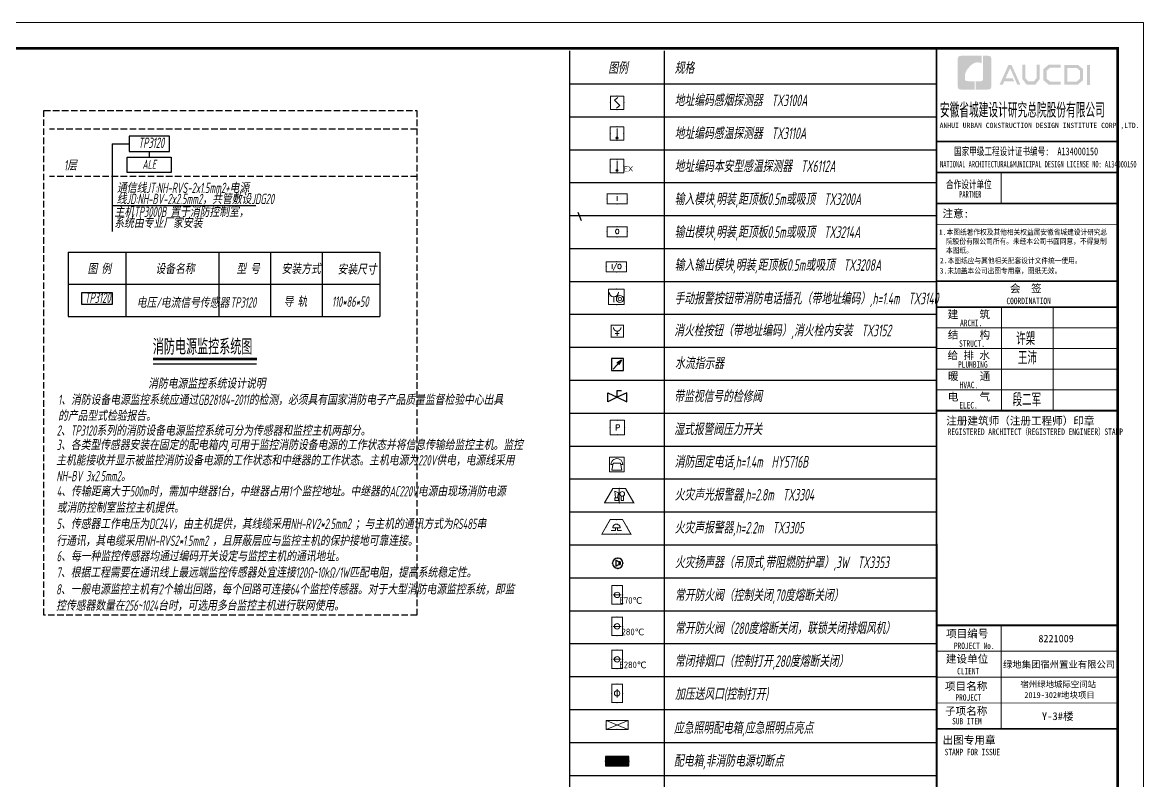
# Model space of a CAD drawing. Extents: x 3774419 to 4775970, y -926964 to 2266.
# Drawn here: x 4732645 to 4775970, y -659151 to -629854 of the extents above; entities that cross this region are included whole.
import ezdxf
from ezdxf.enums import TextEntityAlignment as Align

# ---------------------------------------------------------------- set-up
doc = ezdxf.new("R2010")
doc.units = 0
doc.header["$LTSCALE"] = 1000
doc.header["$MEASUREMENT"] = 0
doc.linetypes.add('DASH', pattern=[0.35, 0.25, -0.1])
doc.layers.get('0').update_dxf_attribs({"linetype": 'CONTINUOUS'})
for name, color, linetype in [('!!WIRE-照明', 1, 'CONTINUOUS'), ('!!电气', 1, 'CONTINUOUS'), ('1-弱电', 3, 'CONTINUOUS'), ('1-电力设备', 100, 'CONTINUOUS'), ('ANNO-NOTE', 7, 'CONTINUOUS'), ('DIM-照明', 7, 'CONTINUOUS'), ('EQUIP-广播', 3, 'CONTINUOUS'), ('EQUIP-箱柜', 3, 'CONTINUOUS'), ('PUB_TITLE', 4, 'CONTINUOUS'), ('WIRE-SECU-1', 30, 'CONTINUOUS'), ('图签文字', 4, 'CONTINUOUS')]:
    doc.layers.add(name, color=color, linetype=linetype)
for name, color, linetype, lineweight in [('EQUIP-消防', 3, 'CONTINUOUS', 20), ('图框', 147, 'CONTINUOUS', 20), ('图签', 147, 'CONTINUOUS', 18)]:
    doc.layers.add(name, color=color, linetype=linetype, lineweight=lineweight)
doc.styles.add('_TCH_LABEL', font='COMPLEX', dxfattribs={"bigfont": 'GBCBIG'})
doc.styles.add('_TEL_DIM', font='SIMPLEX', dxfattribs={"width": 0.8, "height": 3.5, "bigfont": 'HZTXT'})
doc.styles.add('HT', font='simhei.ttf')
doc.styles.add('HZTXT', font='gbeitc.shx', dxfattribs={"width": 0.8, "height": 400, "bigfont": 'hztxt.shx'})
doc.styles.add('SM1', font='realsz.shx', dxfattribs={"width": 0.75, "bigfont": 'realhz.shx'})
doc.styles.get("Standard").update_dxf_attribs({"font": 'gbenor.shx', "bigfont": 'gbcbig.shx'})
doc.styles.add('住宅图例$0$STANDARD', font='zjdz-s.shx', dxfattribs={"width": 0.8, "bigfont": 'zjdz.shx'})
doc.styles.add('宋体', font='', dxfattribs={"height": 4})
doc.styles.add('建筑图签-1', font='simhei.ttf', dxfattribs={"width": 0.7})
doc.styles.add('建筑图签-2', font='TXT.shx', dxfattribs={"width": 0.5, "bigfont": 'HZTXT.shx'})
doc.styles.get('宋体').set_extended_font_data('SimSun')

# ---------------------------------------------------------------- blocks, each defined once
blk = doc.blocks.new('1水流指示器')
at = {"layer": '1-弱电', "ltscale": 7}
for p, q in [((-171, -185), (171, 185)), ((171, 185), (-12, 66)), ((171, 185), (66, -6))]:
    blk.add_line(p, q, dxfattribs=at)
at = {"layer": '1-弱电'}
blk.add_lwpolyline([(-242, -240), (258, -240), (258, 260), (-242, 260)], close=True, dxfattribs=at)
blk = doc.blocks.new('1信号阀')
at = {"layer": '1-弱电'}
for p, q in [((0, 0), (0, 271)), ((0, 271), (172, 271))]:
    blk.add_line(p, q, dxfattribs=at)
for points in [[(0, 0), (-390, -193), (-390, 171)], [(0, 0), (390, -193), (390, 171)]]:
    blk.add_lwpolyline(points, close=True, dxfattribs=at)
blk = doc.blocks.new('1消火栓')
at = {"const_width": 41.7}
blk.add_lwpolyline([(-250, 250), (250, 250), (250, -250), (-250, -250)], close=True, dxfattribs=at)
blk.add_lwpolyline([(154, 154, -1.000006), (-154, 154, 114.331023)], format="xyb", dxfattribs=at)
for points in [[(0, 0), (0, -207)], [(0, 0), (0, -207)], [(-93, -96), (85, -96)]]:
    blk.add_lwpolyline(points, dxfattribs=at)
blk = doc.blocks.new('住宅图例$0$_LINKPT1')
blk.add_line((0, 0), (0, 0))
blk = doc.blocks.new('住宅图例$0$消防固定对讲电话')
for p, q in [((600, 600), (0, 600)), ((0, 600), (0, 0)), ((600, 0), (600, 600)), ((0, 0), (600, 0)), ((60, 300), (138, 300)), ((150, 360), (90, 60)), ((90, 60), (510, 60)), ((450, 360), (150, 360)), ((510, 60), (450, 360)), ((540, 300), (462, 300))]:
    blk.add_line(p, q)
blk.add_ellipse((300, 300), major_axis=(0, 240), ratio=1, start_param=4.712377, end_param=7.85397)
blk.add_point((0, 0))
at = {"xscale": 1.333710731800238, "yscale": 1.333710731800238, "zscale": 1.333710731800238}
for p in [(300, 600), (0, 300), (600, 300), (300, 0)]:
    blk.add_blockref('住宅图例$0$_LINKPT1', p, dxfattribs=at)
at = {"style": '住宅图例$0$STANDARD', "width": 1, "flags": 9}
blk.add_attdef('A', (300, 0), '', height=0.0133, dxfattribs=at)
blk = doc.blocks.new('$equip$00001424')
for p, q in [((-0.75, 0), (0.75, 0.6)), ((-0.75, 0.6), (0.75, 0)), ((0.75, 0.6), (-0.75, 0.6)), ((-0.75, 0.6), (-0.75, 0)), ((-0.75, 0), (0.75, 0)), ((0.75, 0), (0.75, 0.6))]:
    blk.add_line(p, q)
for p in [(-0.75, 0.3), (0, 0.6), (0, 0), (0.75, 0.3)]:
    blk.add_point(p)
at = {"style": '_TCH_LABEL', "flags": 9}
blk.add_attdef('A', (0, 0), '', height=0.00002, dxfattribs=at)
blk = doc.blocks.new('$equip$00002597')
for p, q in [((-0.3, 0.699), (-0.703, 0)), ((0.3, 0.699), (-0.3, 0.699)), ((0.3, 0.699), (-0.3, 0.699)), ((-0.216, 0.569), (-0.04, 0.489)), ((-0.176, 0.249), (-0.216, 0.569)), ((0, 0.699), (0, -0.001)), ((0.703, 0), (0.3, 0.699)), ((-0.703, 0), (0.703, 0)), ((-0.04, 0.249), (-0.216, 0.249)), ((-0.216, 0.249), (-0.216, 0.113)), ((-0.216, 0.113), (-0.04, 0.113)), ((-0.04, 0.489), (-0.08, 0.249)), ((-0.04, 0.113), (-0.04, 0.249)), ((0.09, 0.11), (0.09, 0.338)), ((0.21, 0.11), (0.09, 0.11)), ((0.21, 0.338), (0.21, 0.11)), ((-0.5, -0.001), (0.5, -0.001))]:
    blk.add_line(p, q)
at = {"const_width": 0.05}
blk.add_lwpolyline([(-0.3, 0.699), (0.3, 0.699), (0.703, 0), (-0.703, 0), (-0.3, 0.699), (0.3, 0.699)], dxfattribs=at)
blk.add_circle((0.15, 0.43), 0.111)
for p in [(0, 0.699), (-0.501, 0.349), (0, 0), (0.502, 0.349)]:
    blk.add_point(p)
at = {"color": 7, "style": '_TEL_DIM', "flags": 1}
blk.add_attdef('A', text='', height=0.00002, dxfattribs=at).set_placement((0, 0), align=Align.MIDDLE_CENTER)
blk = doc.blocks.new('$equip$00002463')
for p, q in [((-0.65, 0.65), (-0.65, 0)), ((0.65, 0.65), (-0.65, 0.65)), ((-0.65, 0), (0.65, 0)), ((0.65, 0), (0.65, 0.65))]:
    blk.add_line(p, q)
at = {"const_width": 0.05}
blk.add_lwpolyline([(-0.65, 0.65), (-0.65, 0), (0.65, 0), (0.65, 0.65), (-0.65, 0.65), (-0.65, 0)], dxfattribs=at)
for p in [(-0.65, 0.325), (0, 0.65), (0, 0), (0.65, 0.325)]:
    blk.add_point(p)
at = {"color": 7, "style": '_TEL_DIM'}
blk.add_attdef('$TEXT$', text='', height=0.3, dxfattribs=at).set_placement((0.006, 0.343), align=Align.MIDDLE_CENTER)
at = {"color": 7, "style": '_TEL_DIM', "flags": 1}
blk.add_attdef('A', text='', height=0.00002, dxfattribs=at).set_placement((0, 0), align=Align.MIDDLE_CENTER)
blk = doc.blocks.new('$equip$00002389')
for p, q in [((-0.65, 0.65), (-0.65, 0)), ((0.65, 0.65), (-0.65, 0.65)), ((-0.65, 0), (0.65, 0)), ((0.65, 0), (0.65, 0.65))]:
    blk.add_line(p, q)
at = {"const_width": 0.05}
blk.add_lwpolyline([(-0.65, 0.65), (0.65, 0.65), (0.65, 0), (-0.65, 0), (-0.65, 0.65), (0.65, 0.65)], dxfattribs=at)
for p in [(-0.65, 0.325), (0, 0.65), (0, 0), (0.65, 0.325)]:
    blk.add_point(p)
at = {"color": 7, "style": '_TEL_DIM'}
blk.add_attdef('$TEXT$', text='', height=0.3, dxfattribs=at).set_placement((0.006, 0.343), align=Align.MIDDLE_CENTER)
at = {"color": 7, "style": '_TEL_DIM', "flags": 1}
blk.add_attdef('A', text='', height=0.00002, dxfattribs=at).set_placement((0, 0), align=Align.MIDDLE_CENTER)
blk = doc.blocks.new('$equip$00002457')
for p, q in [((-0.501, 0.498), (-0.501, -0.502)), ((0.499, 0.498), (-0.501, 0.498)), ((0.499, -0.502), (0.499, 0.498)), ((-0.501, -0.502), (0.499, -0.502))]:
    blk.add_line(p, q)
at = {"const_width": 0.05}
blk.add_lwpolyline([(-0.501, 0.498), (0.499, 0.498), (0.499, -0.502), (-0.501, -0.502), (-0.501, 0.498), (0.499, 0.498)], dxfattribs=at)
for p in [(-0.001, 0.498), (-0.501, -0.002), (-0.001, -0.502), (0.499, -0.002)]:
    blk.add_point(p)
at = {"color": 7, "style": '_TEL_DIM'}
blk.add_attdef('$TEXT$', text='', height=0.4, dxfattribs=at).set_placement((0.024, -0.01), align=Align.MIDDLE_CENTER)
at = {"color": 7, "style": '_TEL_DIM', "flags": 1}
blk.add_attdef('A', text='', height=0.00002, dxfattribs=at).set_placement((0, 0), align=Align.MIDDLE_CENTER)
blk = doc.blocks.new('$equip$00002649')
for p, q in [((-0.5, 0.5), (-0.5, -0.5)), ((0.5, 0.5), (-0.5, 0.5)), ((-0.2, 0.2), (0.05, 0.4)), ((0, 0), (-0.2, 0.2)), ((0, 0), (0.2, -0.2)), ((0.5, -0.5), (0.5, 0.5)), ((-0.5, -0.5), (0.5, -0.5)), ((0.2, -0.2), (-0.05, -0.4))]:
    blk.add_line(p, q)
at = {"const_width": 0.04}
blk.add_lwpolyline([(-0.5, 0.5), (0.5, 0.5), (0.5, -0.5), (-0.5, -0.5), (-0.5, 0.5), (0.5, 0.5)], dxfattribs=at)
for p in [(-0.5, 0), (0, 0.5), (0.5, 0), (0, -0.5)]:
    blk.add_point(p)
at = {"color": 7, "flags": 1}
for tag, height, p in [('A', 0.00002, (0, 0)), ('B', 0.4, (0.762, -0.208))]:
    blk.add_attdef(tag, text='', height=height, dxfattribs=at).set_placement(p, align=Align.MIDDLE_CENTER)
blk = doc.blocks.new('$equip$00002648')
for p, q in [((-0.5, 0.5), (-0.5, -0.5)), ((0.5, 0.5), (-0.5, 0.5)), ((0, 0.375), (0, -0.412)), ((0.5, -0.5), (0.5, 0.5)), ((-0.5, -0.5), (0.5, -0.5))]:
    blk.add_line(p, q)
at = {"const_width": 0.04}
blk.add_lwpolyline([(-0.5, 0.5), (0.5, 0.5), (0.5, -0.5), (-0.5, -0.5), (-0.5, 0.5), (0.5, 0.5)], dxfattribs=at)
blk.add_circle((0, -0.338), 0.075)
for p in [(-0.5, 0), (0, 0.5), (0.5, 0), (0, -0.5)]:
    blk.add_point(p)
for points in [[(-0.065, -0.3), (0.065, -0.3), (-0.075, -0.338), (0.075, -0.338)], [(-0.065, -0.375), (0.065, -0.375), (-0.075, -0.338), (0.075, -0.338)], [(-0.038, -0.273), (0.037, -0.273), (-0.065, -0.3), (0.065, -0.3)], [(-0.038, -0.402), (0.037, -0.402), (-0.065, -0.375), (0.065, -0.375)], [(0, -0.263), (0, -0.263), (-0.038, -0.273), (0.037, -0.273)], [(0, -0.412), (0, -0.412), (-0.038, -0.402), (0.037, -0.402)]]:
    blk.add_solid(points)
at = {"color": 7, "flags": 1}
for tag, height, p in [('A', 0.00002, (0, 0)), ('B', 0.4, (0.762, -0.208))]:
    blk.add_attdef(tag, text='', height=height, dxfattribs=at).set_placement(p, align=Align.MIDDLE_CENTER)
blk = doc.blocks.new('$equip$00002412')
at = {"lineweight": 20}
for p, q in [((0.322, 0.558), (-0.328, 0.558)), ((-0.328, -0.558), (0.322, -0.558))]:
    blk.add_line(p, q, dxfattribs=at)
for p, q in [((-0.328, -0.558), (-0.328, 0.558)), ((0, 0), (0, 0.242)), ((0, -0.242), (0, 0)), ((0.322, 0.558), (0.322, -0.558))]:
    blk.add_line(p, q)
for points, const_width in [([(-0.328, 0.558), (0.322, 0.558), (0.322, -0.558), (-0.328, -0.558), (-0.328, 0.558), (0.322, 0.558)], 0.04), ([(-0.328, -0.558), (-0.328, 0.558)], 0.0004)]:
    blk.add_lwpolyline(points, dxfattribs=dict(const_width=const_width))
blk.add_circle((-0.003, 0), 0.164)
for p in [(-0.328, 0), (-0.003, 0.558), (0.322, 0), (-0.003, -0.558)]:
    blk.add_point(p)
at = {"color": 7, "style": '_TEL_DIM', "flags": 1}
blk.add_attdef('A', text='', height=0.00002, dxfattribs=at).set_placement((0, 0), align=Align.MIDDLE_CENTER)
blk = doc.blocks.new('$equip$00002403')
for p, q in [((-0.328, -0.558), (-0.328, 0.558)), ((-0.242, 0), (0, 0)), ((0, 0), (0.242, 0)), ((0.322, 0.558), (0.322, -0.558))]:
    blk.add_line(p, q)
at = {"lineweight": 20}
for p, q in [((0.322, 0.558), (-0.328, 0.558)), ((-0.328, -0.558), (0.322, -0.558))]:
    blk.add_line(p, q, dxfattribs=at)
for points, const_width in [([(-0.328, 0.558), (0.322, 0.558), (0.322, -0.558), (-0.328, -0.558), (-0.328, 0.558), (0.322, 0.558)], 0.04), ([(-0.328, -0.558), (-0.328, 0.558)], 0.0004)]:
    blk.add_lwpolyline(points, dxfattribs=dict(const_width=const_width))
blk.add_circle((-0.003, 0), 0.164)
for p in [(-0.328, 0), (-0.003, 0.558), (0.322, 0), (-0.003, -0.558)]:
    blk.add_point(p)
at = {"color": 7, "style": '_TEL_DIM', "flags": 1}
blk.add_attdef('A', text='', height=0.00002, dxfattribs=at).set_placement((0, 0), align=Align.MIDDLE_CENTER)
at = {"color": 7}
blk.add_attdef('$TEXT$', text='', height=0.4, dxfattribs=at).set_placement((0.957, -0.336), align=Align.MIDDLE_CENTER)
blk = doc.blocks.new('$equip$00002402')
at = {"lineweight": 20}
for p, q in [((0.322, 0.558), (-0.328, 0.558)), ((-0.328, -0.558), (0.322, -0.558))]:
    blk.add_line(p, q, dxfattribs=at)
for p, q in [((-0.328, -0.558), (-0.328, 0.558)), ((-0.242, 0), (0, 0)), ((0, 0), (0.242, 0)), ((0.322, 0.558), (0.322, -0.558))]:
    blk.add_line(p, q)
at = {"const_width": 0.05}
for points in [[(-0.328, -0.558), (-0.328, 0.558)], [(-0.328, 0.558), (0.322, 0.558), (0.322, -0.558), (-0.328, -0.558), (-0.328, 0.558), (0.322, 0.558)]]:
    blk.add_lwpolyline(points, dxfattribs=at)
blk.add_circle((-0.003, 0), 0.164)
for p in [(-0.328, 0), (-0.003, 0.558), (0.322, 0), (-0.003, -0.558)]:
    blk.add_point(p)
at = {"color": 7, "style": '_TEL_DIM', "flags": 1}
blk.add_attdef('A', text='', height=0.00002, dxfattribs=at).set_placement((0, 0), align=Align.MIDDLE_CENTER)
at = {"color": 7}
blk.add_attdef('$TEXT$', text='', height=0.4, dxfattribs=at).set_placement((0.832, -0.336), align=Align.MIDDLE_CENTER)
blk = doc.blocks.new('$equip$00002396')
for p, q in [((0.5, 0.519), (-0.5, 0.519)), ((-0.5, 0.519), (-0.5, -0.481)), ((0, 0.394), (0, -0.394)), ((0.5, -0.481), (0.5, 0.519)), ((-0.5, -0.481), (0.5, -0.481))]:
    blk.add_line(p, q)
at = {"const_width": 0.04}
blk.add_lwpolyline([(-0.5, 0.519), (0.5, 0.519), (0.5, -0.481), (-0.5, -0.481), (-0.5, 0.519), (0.5, 0.519)], dxfattribs=at)
blk.add_circle((0, -0.319), 0.075)
for p in [(-0.5, 0.019), (0, 0.519), (0.5, 0.019), (0, -0.481)]:
    blk.add_point(p)
for points in [[(-0.065, -0.281), (0.065, -0.281), (-0.075, -0.319), (0.075, -0.319)], [(-0.065, -0.356), (0.065, -0.356), (-0.075, -0.319), (0.075, -0.319)], [(-0.037, -0.254), (0.037, -0.254), (-0.065, -0.281), (0.065, -0.281)], [(-0.037, -0.384), (0.037, -0.384), (-0.065, -0.356), (0.065, -0.356)], [(0, -0.244), (0, -0.244), (-0.037, -0.254), (0.037, -0.254)], [(0, -0.394), (0, -0.394), (-0.037, -0.384), (0.037, -0.384)]]:
    blk.add_solid(points)
at = {"color": 7, "style": '_TEL_DIM', "flags": 1}
blk.add_attdef('A', text='', height=0.00002, dxfattribs=at).set_placement((0, 0), align=Align.MIDDLE_CENTER)
at = {"color": 7}
blk.add_attdef('$TEXT$', text='', height=0.4, dxfattribs=at).set_placement((0.857, -0.189), align=Align.MIDDLE_CENTER)
blk = doc.blocks.new('$equip$00002659')
for p, q in [((-0.3, 0.699), (-0.703, 0)), ((0.3, 0.699), (-0.3, 0.699)), ((0.703, 0), (0.3, 0.699)), ((-0.703, 0), (0.703, 0)), ((-0.052, 0.17), (-0.251, 0.17)), ((-0.181, 0.299), (0.182, 0.299)), ((-0.052, 0.299), (-0.052, 0.17)), ((0.052, 0.299), (0.052, 0.17)), ((0.052, 0.17), (0.252, 0.17))]:
    blk.add_line(p, q)
at = {"const_width": 0.04}
blk.add_lwpolyline([(-0.3, 0.699), (0.3, 0.699), (0.703, 0), (-0.703, 0), (-0.3, 0.699), (0.3, 0.699)], dxfattribs=at)
blk.add_arc((0, 0.3), 0.181, 359.6973, 180.3027)
for p in [(0, 0.699), (-0.501, 0.349), (0, 0), (0.502, 0.349)]:
    blk.add_point(p)
at = {"color": 7, "flags": 1}
for tag, height, p in [('A', 0.00002, (0, 0)), ('B', 0.4, (0.965, 0.292))]:
    blk.add_attdef(tag, text='', height=height, dxfattribs=at).set_placement(p, align=Align.MIDDLE_CENTER)
blk = doc.blocks.new('*X8')
at = {"color": 0}
for p, q in [((-250, 33), (-83, 200)), ((-250, 68), (-118, 200)), ((-250, 104), (-154, 200)), ((-250, 139), (-189, 200)), ((-250, 174), (-224, 200)), ((-247, 0), (-47, 200)), ((-212, 0), (-12, 200)), ((-177, 0), (23, 200)), ((-141, 0), (59, 200)), ((-106, 0), (94, 200)), ((-71, 0), (129, 200)), ((-35, 0), (165, 200)), ((0, 0), (200, 200)), ((35, 0), (235, 200)), ((71, 0), (250, 179)), ((106, 0), (250, 144)), ((141, 0), (250, 109)), ((177, 0), (250, 73)), ((212, 0), (250, 38)), ((247, 0), (250, 3))]:
    blk.add_line(p, q, dxfattribs=at)
blk = doc.blocks.new('$equip$00001421')
for p, q in [((0.75, 0.6), (-0.75, 0.6)), ((-0.75, 0.6), (-0.75, 0)), ((-0.75, 0), (0.75, 0)), ((0.75, 0), (0.75, 0.6))]:
    blk.add_line(p, q)
at = {"const_width": 0.6}
blk.add_lwpolyline([(-0.75, 0.3), (0.75, 0.3)], dxfattribs=at)
for p in [(-0.75, 0.3), (0, 0.6), (0, 0), (0.75, 0.3)]:
    blk.add_point(p)
at = {"xscale": 0.00300000000061118, "yscale": 0.00300000000061118, "zscale": 0.00300000000061118}
blk.add_blockref('*X8', (0, 0), dxfattribs=at)
at = {"style": '_TCH_LABEL', "flags": 9}
blk.add_attdef('A', (0, 0), '', height=0.00002, dxfattribs=at)
blk = doc.blocks.new('$equip$00002655')
for p, q in [((-0.5, 1), (-0.5, 0)), ((0.5, 1), (-0.5, 1)), ((0.5, 0), (0.5, 1)), ((-0.5, 0), (0.5, 0)), ((-0.169, 0.5), (-0.169, 0.15))]:
    blk.add_line(p, q)
at = {"const_width": 0.04}
blk.add_lwpolyline([(-0.5, 1), (0.5, 1), (0.5, 0), (-0.5, 0), (-0.5, 1), (0.5, 1)], dxfattribs=at)
for radius in [0.226, 0.113]:
    blk.add_circle((0.227, 0.36), radius)
blk.add_arc((-0.169, 0.8), 0.3, 180, 0)
for p in [(0, 1), (-0.5, 0.5), (0, 0), (0.5, 0.5)]:
    blk.add_point(p)
at = {"color": 7, "flags": 1}
for tag, height, p in [('A', 0.00002, (0, 0)), ('B', 0.4, (0.762, 0.292))]:
    blk.add_attdef(tag, text='', height=height, dxfattribs=at).set_placement(p, align=Align.MIDDLE_CENTER)
blk = doc.blocks.new('$equip$00002341')
for p, q in [((-0.24, 0.14), (-0.24, -0.14)), ((-0.24, 0.14), (-0.1, 0.14)), ((-0.1, 0.14), (0.17, 0.28)), ((-0.1, 0.14), (-0.1, -0.14)), ((0.17, 0.28), (0.17, -0.3)), ((-0.1, -0.14), (-0.24, -0.14)), ((0.17, -0.3), (-0.1, -0.14))]:
    blk.add_line(p, q)
at = {"const_width": 0.04}
blk.add_lwpolyline([(-0.5, 0, -1), (0.5, 0, -1), (-0.5, 0, -1.463176)], format="xyb", dxfattribs=at)
blk.add_circle((0, 0), 0.5)
for p in [(-0.5, 0), (0, 0.5), (0.5, 0), (0, -0.5)]:
    blk.add_point(p)
at = {"color": 7, "style": '_TEL_DIM', "flags": 1}
blk.add_attdef('A', text='', height=0.00002, dxfattribs=at).set_placement((0, 0), align=Align.MIDDLE_CENTER)
blk = doc.blocks.new('院标1')
h = blk.add_hatch(color=150)
h.dxf.hatch_style = 1
h.set_gradient(color1=(33, 113, 253), color2=(33, 113, 253), tint=1, name='INVCURVED')
edge = h.paths.add_edge_path()
edge.add_spline(control_points=[(116373, 648379), (116379, 648379), (116382, 648379), (116391, 648379), (116391, 648379), (116391, 648379), (116616, 648379), (116616, 648379), (116616, 648379), (116616, 648379), (116616, 648054), (116616, 648054), (116616, 648054), (116616, 648054), (116108, 648054), (116108, 648054), (116108, 648054), (116028, 648054), (115963, 648111), (115963, 648199), (115963, 648199), (115963, 648199), (115963, 649215), (115963, 649215), (115963, 649215), (115963, 649295), (116018, 649360), (116108, 649360), (116108, 649360), (116108, 649360), (116897, 649360), (116897, 649360), (116897, 649360), (116897, 649360), (116897, 649080), (116897, 649080), (116897, 649080), (116897, 649080), (116566, 649140), (116356, 648859), (116356, 648859), (116245, 648719), (116240, 648545), (116247, 648466), (116247, 648466), (116254, 648386), (116247, 648466), (116247, 648466), (116247, 648466), (116247, 648466), (116258, 648374), (116373, 648379)], knot_values=[0, 0, 0, 0, 0.071429, 0.071429, 0.071429, 0.107143, 0.142857, 0.142857, 0.142857, 0.178571, 0.214286, 0.214286, 0.214286, 0.25, 0.285714, 0.285714, 0.285714, 0.321429, 0.357143, 0.357143, 0.357143, 0.392857, 0.428571, 0.428571, 0.428571, 0.464286, 0.5, 0.5, 0.5, 0.535714, 0.571429, 0.571429, 0.571429, 0.607143, 0.642857, 0.642857, 0.642857, 0.678571, 0.714286, 0.714286, 0.714286, 0.75, 0.785714, 0.785714, 0.785714, 0.821429, 0.857143, 0.857143, 0.857143, 0.928571, 1, 1, 1, 1], degree=3, periodic=0)
h = blk.add_hatch(color=150)
h.dxf.hatch_style = 1
h.set_gradient(color1=(33, 113, 253), color2=(33, 113, 253), tint=1, name='INVCURVED')
edge = h.paths.add_edge_path()
edge.add_spline(control_points=[(117268, 649215), (117268, 649215), (117268, 648199), (117268, 648199), (117268, 648199), (117268, 648114), (117212, 648054), (117123, 648054), (117123, 648054), (117123, 648054), (116663, 648054), (116663, 648054), (116663, 648054), (116663, 648054), (116663, 648379), (116663, 648379), (116663, 648379), (116663, 648379), (116865, 648379), (116865, 648379), (116865, 648379), (116907, 648379), (116941, 648413), (116941, 648455), (116941, 648455), (116941, 648455), (116941, 649360), (116941, 649360), (116941, 649360), (116941, 649360), (117123, 649360), (117123, 649360), (117123, 649360), (117204, 649360), (117268, 649306), (117268, 649215)], knot_values=[0, 0, 0, 0, 0.1, 0.1, 0.1, 0.15, 0.2, 0.2, 0.2, 0.25, 0.3, 0.3, 0.3, 0.35, 0.4, 0.4, 0.4, 0.45, 0.5, 0.5, 0.5, 0.55, 0.6, 0.6, 0.6, 0.65, 0.7, 0.7, 0.7, 0.75, 0.8, 0.8, 0.8, 0.9, 1, 1, 1, 1], degree=3, periodic=0)
blk = doc.blocks.new('A$C1BA23030')
at = {"layer": 'PUB_TITLE'}
h = blk.add_hatch(color=4, dxfattribs=at)
h.paths.add_polyline_path([(5808, 56758), (5934, 56758), (5934, 55988), (5808, 55988)])
h.paths.add_polyline_path([(5056, 56642), (5056, 56116), (5416, 56116), (5540, 56223), (5540, 56541), (5420, 56642)], flags=16)
h.paths.add_polyline_path([(4938, 56760), (4938, 55998), (5460, 55998), (5659, 56168), (5659, 56596), (5463, 56760)])
h.paths.add_polyline_path([(4795, 56764), (4795, 56648), (4388, 56648), (4255, 56537), (4255, 56218), (4388, 56115), (4797, 56115), (4797, 55993), (4333, 55993), (4131, 56168), (4131, 56596), (4329, 56764)])
h.paths.add_polyline_path([(3312, 56762), (3432, 56762), (3432, 56251), (3546, 56120), (3757, 56120), (3871, 56251), (3871, 56762), (3985, 56762), (3985, 56214), (3821, 55997), (3483, 55997), (3312, 56216)])
h.paths.add_polyline_path([(2780, 56760), (2897, 56760), (3239, 55996), (3123, 55996), (2842, 56630), (2667, 56242), (2938, 56242), (2999, 56127), (2618, 56127), (2559, 55994), (2436, 55994)])
for points, const_width in [([(0, 51400), (7000, 51400)], 70), ([(0, 50599), (7000, 50599)], 35)]:
    blk.add_lwpolyline(points, dxfattribs=dict(const_width=const_width))
at = {"layer": '图框'}
for p, q in [((0, 53800), (7000, 53800)), ((0, 53800), (7000, 53800)), ((0, 52600), (7000, 52600))]:
    blk.add_line(p, q, dxfattribs=at)
for points, const_width in [([(0, 0), (0, 57400)], 70), ([(0, 53800), (7000, 53800)], 60), ([(0, 52600), (7000, 52600)], 60), ([(0, 52600), (7000, 52600)], 60), ([(2500, 52600), (2500, 51400)], 35), ([(0, 51400), (7000, 51400)], 60), ([(8, 48400), (7008, 48400)], 60), ([(8, 47400), (7008, 47400)], 70), ([(8, 47400), (7008, 47400)], 70), ([(2508, 47400), (2508, 43400)], 35), ([(4508, 47400), (4508, 43400)], 35), ([(8, 46600), (7008, 46600)], 35), ([(8, 45800), (7008, 45800)], 35), ([(8, 45000), (7008, 45000)], 35), ([(8, 44200), (7008, 44200)], 35), ([(8, 43400), (7008, 43400)], 70), ([(0, 35100), (7000, 35100)], 70), ([(0, 35100), (7000, 35100)], 70), ([(2500, 31100), (2500, 35100)], 35), ([(0, 34100), (7000, 34100)], 35), ([(0, 33100), (7000, 33100)], 35), ([(0, 32100), (7000, 32100)], 35), ([(7000, 31100), (0, 31100)], 70)]:
    blk.add_lwpolyline(points, dxfattribs=dict(at, const_width=const_width))
blk.add_blockref('院标1', (-115149, -592249))
at = {"layer": 'PUB_TITLE', "style": 'HT', "width": 0.88}
for s, p in [('1.本图纸著作权及其他相关权益属安徽省城建设计研究总', (86, 50193)), ('院股份有限公司所有。未经本公司书面同意，不得复制', (365, 49839)), ('本图纸。', (365, 49489)), (' 2.本图纸应与其他相关配套设计文件统一使用。 ', (-25, 49092)), ('3.未加盖本公司出图专用章，图纸无效。', (118, 48698))]:
    blk.add_text(s, height=210, dxfattribs=at).set_placement(p)
at = {"layer": '图签', "color": 154, "style": '宋体'}
for s, height, p in [('8221009', 286.7, (3937, 34448)), ('绿地集团宿州置业有限公司', 258.01, (2568, 33462)), ('宿州绿地城际空间站', 232.2, (3238, 32709)), ('2019-302#地块项目', 232.21, (3392, 32291))]:
    blk.add_text(s, height=height, dxfattribs=at).set_placement(p)
at = {"layer": '图签文字', "color": 7, "style": '建筑图签-1'}
for s, height, width, p in [('安徽省城建设计研究总院股份有限公司', 500, 0.55, (128, 54777)), ('国家甲级工程设计证书编号:  A134000150', 300, 0.7, (672, 53267)), ('合作设计单位', 300, 0.7, (365, 51990))]:
    blk.add_text(s, height=height, dxfattribs=dict(at, width=width)).set_placement(p)
at = {"layer": '图签文字', "linetype": 'Continuous', "style": '建筑图签-1', "width": 0.91}
blk.add_text('ANHUI URBAN CONSTRUCTION DESIGN INSTITUTE CORP.,LTD.', height=200, dxfattribs=at).set_placement((118, 54322))
at = {"layer": '图签文字', "style": '建筑图签-1'}
for s, width, p in [('NATIONAL ARCHITECTURAL&MUNICIPAL DESIGN LICENSE NO: A134000150', 0.6, (137, 52795)), ('PARTNER', 0.6, (875, 51634)), ('COORDINATION', 0.7, (2700, 47513)), ('ARCHI.', 0.7, (909, 46662)), ('STRUCT.', 0.7, (870, 45865)), ('PLUMBING', 0.7, (829, 45058)), ('HVAC.', 0.7, (894, 44265)), ('ELEC.', 0.7, (878, 43480)), ('REGISTERED ARCHITECT（REGISTERED ENGINEER）STAMP', 0.7, (429, 42459)), ('PROJECT No.', 0.7, (670, 34185, -1799)), ('CLIENT', 0.7, (794, 33206)), ('PROJECT', 0.7, (729, 32187)), ('SUB ITEM', 0.7, (602, 31276)), ('STAMP FOR ISSUE', 0.7, (313, 30081))]:
    blk.add_text(s, height=250, dxfattribs=dict(at, width=width)).set_placement(p)
at = {"layer": '图签文字', "color": 7, "style": '建筑图签-1'}
for s, p in [('注意:', (231, 50863)), ('会  签', (2835, 47968)), ('建    筑', (430, 46967)), ('结    构', (434, 46179)), ('给 排 水', (425, 45385)), ('暖    通', (443, 44582)), ('电    气', (433, 43782)), ('注册建筑师（注册工程师）印章', (375, 42854)), ('项目编号', (368, 34632)), ('建设单位', (360, 33655)), ('项目名称', (327, 32597)), ('子项名称', (327, 31640)), ('出图专用章', (236, 30518))]:
    blk.add_text(s, height=300, dxfattribs=at).set_placement(p)
at = {"layer": '图签文字', "color": 1, "style": '建筑图签-2', "width": 0.7}
for s, p in [('许槊', (3075, 45928)), ('王沛', (3146, 45187)), ('段二军', (2940, 43570))]:
    blk.add_text(s, height=500, dxfattribs=at).set_placement(p)
at = {"layer": '图签文字', "color": 2, "style": '建筑图签-1'}
blk.add_text('Y-3#楼', height=300, dxfattribs=at).set_placement((4069, 31441))

msp = doc.modelspace()

# ---------------------------------------------------------------- linework, layer by layer
at = {"layer": '!!WIRE-照明', "color": 7}
for p, q in [((4734414.5, -638725.9), (4746452.9, -638725.9)), ((4734414.5, -638725.9), (4734414.5, -641221.9)), ((4736644.8, -638725.9), (4736644.8, -641221.9)), ((4740233.1, -638725.9), (4740233.1, -641221.9)), ((4742228.6, -638725.9), (4742228.6, -641221.9)), ((4744224.1, -638725.9), (4744224.1, -641221.9)), ((4746452.9, -638725.9), (4746452.9, -641221.9)), ((4734414.5, -639973.9), (4746452.9, -639973.9)), ((4734414.5, -641221.9), (4746452.9, -641221.9)), ((4734414.5, -641221.9), (4746452.9, -641221.9))]:
    msp.add_line(p, q, dxfattribs=at)
at = {"layer": '1-电力设备'}
msp.add_line((4737547.2, -634835.7), (4737547.2, -635059), dxfattribs=at)
for points in [[(4736766.1, -634835.7), (4738328.3, -634835.7), (4738328.3, -634243.7), (4736766.1, -634243.7)], [(4736697.6, -635059), (4738396.7, -635059), (4738396.7, -635656.3), (4736697.6, -635656.3)]]:
    msp.add_lwpolyline(points, close=True, dxfattribs=at)
at = {"layer": 'ANNO-NOTE', "color": 7}
msp.add_line((4737696.9, -643051.9), (4741685, -643051.9), dxfattribs=at)
at = {"layer": 'DIM-照明', "color": 7}
for p, q in [((4753788.9, -630952.8, 0), (4753788.9, -669130.8)), ((4757462.6, -669130.8), (4757462.6, -630952.8, 0)), ((4753788.9, -632225.4, 0), (4767985.9, -632225.4, 0)), ((4753788.9, -633498, 0), (4767985.9, -633498, 0)), ((4753788.9, -634770.6, 0), (4767985.9, -634770.6, 0)), ((4753788.9, -636043.2, 0), (4767985.9, -636043.2, 0)), ((4753788.9, -637315.8, 0), (4767985.9, -637315.8, 0)), ((4753788.9, -638588.4, 0), (4767985.9, -638588.4, 0)), ((4753788.9, -639861, 0), (4767985.9, -639861, 0)), ((4753788.9, -641133.6, 0), (4767985.9, -641133.6, 0)), ((4753788.9, -641133.6, 0), (4767985.9, -641133.6, 0)), ((4753788.9, -642406.2, 0), (4767985.9, -642406.2, 0)), ((4753788.9, -643678.8, 0), (4767985.9, -643678.8, 0)), ((4753788.9, -644951.4, 0), (4767985.9, -644951.4, 0)), ((4753788.9, -646224, 0), (4767985.9, -646224, 0)), ((4753788.9, -647496.6, 0), (4767985.9, -647496.6, 0)), ((4753788.9, -648769.2, 0), (4767985.9, -648769.2, 0)), ((4753788.9, -650041.8, 0), (4767985.9, -650041.8, 0)), ((4753788.9, -651314.4, 0), (4767985.9, -651314.4, 0)), ((4753788.9, -652587, 0), (4767985.9, -652587, 0)), ((4753788.9, -653859.6, 0), (4767985.9, -653859.6, 0)), ((4753788.9, -655132.2, 0), (4767985.9, -655132.2, 0)), ((4753788.9, -656404.8, 0), (4767985.9, -656404.8, 0)), ((4753788.9, -657677.4, 0), (4767985.9, -657677.4, 0)), ((4753788.9, -658950, 0), (4767985.9, -658950, 0))]:
    msp.add_line(p, q, dxfattribs=at)
at = {"layer": 'DIM-照明', "color": 253, "linetype": 'DASH'}
for p, q in [((4747890.2, -633982.5), (4733689.2, -633982.5)), ((4747890.2, -635812.7), (4733689.2, -635812.7))]:
    msp.add_line(p, q, dxfattribs=at)
at = {"layer": 'DIM-照明', "ltscale": 5}
for q in [(4736106.5, -637927), (4736766.1, -634539.7)]:
    msp.add_line((4736106.5, -634539.7), q, dxfattribs=at)
at = {"layer": 'DIM-照明'}
msp.add_line((4736115.5, -636924.3), (4741664.4, -636924.3), dxfattribs=at)
at = {"layer": 'DIM-照明', "color": 2, "linetype": 'ByBlock'}
msp.add_line((4754113.4, -637182.4, 0), (4754231.3, -637512, 0), dxfattribs=at)
at = {"layer": 'DIM-照明', "color": 7}
msp.add_lwpolyline([(4753788.9, -630853.6), (4767969.6, -630853.6), (4767985.9, -669130.8)], dxfattribs=at)
at = {"layer": 'DIM-照明', "color": 253, "linetype": 'DASH'}
msp.add_lwpolyline([(4733473.3, -633258.5), (4747890.2, -633258.5), (4747890.2, -652753.2), (4733473.3, -652753.2)], close=True, dxfattribs=at)
at = {"layer": 'DIM-照明', "color": 7}
msp.add_lwpolyline([(4734931.8, -640744.7), (4736120.8, -640744.7), (4736120.8, -640298.4), (4734931.8, -640298.4)], close=True, dxfattribs=at)
at = {"layer": 'WIRE-SECU-1', "color": 7, "const_width": 98.7}
msp.add_lwpolyline([(4737695.9, -642857.5), (4741706.7, -642857.5)], dxfattribs=at)
at = {"layer": '图框'}
msp.add_lwpolyline([(4691869.6, -629853.6), (4775969.6, -629853.6), (4775969.6, -689253.6), (4691869.6, -689253.6)], close=True, dxfattribs=at)
at = {"layer": '图框', "const_width": 100}
msp.add_lwpolyline([(4774969.6, -688253.6), (4774969.6, -630853.6), (4694369.6, -630853.6), (4694369.6, -688253.6)], close=True, dxfattribs=at)

# ---------------------------------------------------------------- block references
at = {"layer": '!!电气'}
msp.add_blockref('A$C1BA23030', (4767969.6, -688253.6), dxfattribs=at)
at = {"layer": 'EQUIP-广播', "xscale": -400, "yscale": 400, "zscale": 400, "rotation": 7.602430684983118e-08}
msp.add_blockref('$equip$00002341', (4755648.9, -650750.8, 0), dxfattribs=at)
at = {"layer": 'EQUIP-消防', "extrusion": (-9.82765e-22, 1.99412e-09, 1), "xscale": 520, "yscale": 520, "zscale": 520}
for name, p in [('$equip$00002649', (4755625.8, -632958.5, 0)), ('$equip$00002648', (4755621.3, -634143.6, 0))]:
    msp.add_blockref(name, p, dxfattribs=at)
at = {"layer": 'EQUIP-消防', "extrusion": (-9.82765e-22, 1.99412e-09, 1)}
ref = msp.add_blockref('$equip$00002396', (4755621.3, -635409.9, 0), dxfattribs=dict(at, xscale=520, yscale=520, zscale=520, rotation=8.479215696923621e-07))
ref.add_attrib('$TEXT$', 'EX', dxfattribs={"layer": '0', "color": 7, "height": 208}).set_placement((4756066.9, -635508.3, 0), align=Align.MIDDLE_CENTER)
at = {"layer": 'EQUIP-消防', "color": 7, "extrusion": (-9.82765e-22, 1.99412e-09, 1)}
ref = msp.add_blockref('$equip$00002389', (4755625.8, -636867.4, 0), dxfattribs=dict(at, xscale=600, yscale=600, zscale=600))
ref.add_attrib('$TEXT$', 'I', dxfattribs={"layer": '0', "color": 7, "height": 180, "rotation": 0, "style": '_TEL_DIM'}).set_placement((4755629.5, -636661.6, 0), align=Align.MIDDLE_CENTER)
ref = msp.add_blockref('$equip$00002389', (4755625.8, -638140, 0), dxfattribs=dict(at, xscale=600, yscale=600, zscale=600))
ref.add_attrib('$TEXT$', 'O', dxfattribs={"layer": '0', "color": 7, "height": 180, "rotation": 0, "style": '_TEL_DIM'}).set_placement((4755629.5, -637934.2, 0), align=Align.MIDDLE_CENTER)
ref = msp.add_blockref('$equip$00002463', (4755594.6, -639491.9, 0), dxfattribs=dict(at, xscale=600, yscale=600, zscale=600))
ref.add_attrib('$TEXT$', 'I/O', dxfattribs={"layer": '0', "color": 7, "height": 180, "rotation": 0, "style": '_TEL_DIM'}).set_placement((4755598.3, -639286.1, 0), align=Align.MIDDLE_CENTER)
at = {"layer": 'EQUIP-消防'}
for name, p, xscale, yscale, zscale in [('$equip$00002655', (4755596.5, -640756.7, 0), 600, 600, 600), ('$equip$00002659', (4755599.5, -649626.9, -1335.4), 800, 800, 800)]:
    msp.add_blockref(name, p, dxfattribs=dict(at, xscale=xscale, yscale=yscale, zscale=zscale))
at = {"layer": 'EQUIP-消防', "color": 7, "extrusion": (-9.82765e-22, 1.99412e-09, 1)}
for name, p, xscale, yscale, zscale in [('1消火栓', (4755631, -641782.3, 0), 0.94266676902771, 0.94266676902771, 0.94266676902771), ('1水流指示器', (4755631, -643080.1, 0), 0.94266676902771, 0.94266676902771, 0.94266676902771), ('1信号阀', (4755631, -644329.8, 0), 0.94266676902771, 0.94266676902771, 0.94266676902771), ('住宅图例$0$消防固定对讲电话', (4755332.5, -647218, 0), 0.94266676902771, 0.94266676902771, 0.94266676902771), ('$equip$00001424', (4755625.8, -657173.6, 0), 565.6000001430511, 565.6000001430511, 565.6000001430511)]:
    msp.add_blockref(name, p, dxfattribs=dict(at, xscale=xscale, yscale=yscale, zscale=zscale))
at = {"layer": 'EQUIP-消防', "extrusion": (-9.82765e-22, 1.99412e-09, 1)}
ref = msp.add_blockref('$equip$00002457', (4755632.6, -645504.8, 0), dxfattribs=dict(at, xscale=561.5999999046326, yscale=561.5999999046326, zscale=561.5999999046326))
ref.add_attrib('$TEXT$', 'P', dxfattribs={"layer": '0', "color": 7, "height": 224.6, "rotation": 0, "style": '_TEL_DIM'}).set_placement((4755646.3, -645510.1, 0), align=Align.MIDDLE_CENTER)
at = {"layer": 'EQUIP-消防', "color": 7, "linetype": 'Continuous', "extrusion": (-9.82765e-22, 1.99412e-09, 1), "xscale": 800, "yscale": 800, "zscale": 800}
msp.add_blockref('$equip$00002597', (4755705, -648418.9, 0), dxfattribs=at)
at = {"layer": 'EQUIP-消防', "extrusion": (-9.82765e-22, 1.99412e-09, 1)}
ref = msp.add_blockref('$equip$00002402', (4755627.8, -651975, 0), dxfattribs=dict(at, xscale=640, yscale=640, zscale=640))
ref.add_attrib('$TEXT$', 'E70℃', dxfattribs={"layer": '0', "color": 7, "height": 256, "rotation": 0}).set_placement((4756160.3, -652189.9, 0), align=Align.MIDDLE_CENTER)
ref = msp.add_blockref('$equip$00002403', (4755627.8, -653192.1, 0), dxfattribs=dict(at, xscale=640, yscale=640, zscale=640))
ref.add_attrib('$TEXT$', '280℃', dxfattribs={"layer": '0', "color": 7, "height": 256, "rotation": 0}).set_placement((4756240.2, -653407.1, 0), align=Align.MIDDLE_CENTER)
ref = msp.add_blockref('$equip$00002403', (4755627.8, -654464.7, 0), dxfattribs=dict(at, xscale=640, yscale=640, zscale=640))
ref.add_attrib('$TEXT$', 'E280℃', dxfattribs={"layer": '0', "color": 7, "height": 256, "rotation": 0}).set_placement((4756240.2, -654679.7, 0), align=Align.MIDDLE_CENTER)
at = {"layer": 'EQUIP-消防', "extrusion": (-9.82765e-22, 1.99412e-09, 1), "xscale": 640, "yscale": 640, "zscale": 640, "rotation": 180.0000000000286}
msp.add_blockref('$equip$00002412', (4755623.8, -655779.4, 0), dxfattribs=at)
at = {"layer": 'EQUIP-箱柜', "xscale": 600, "yscale": 600, "zscale": 600}
msp.add_blockref('$equip$00001421', (4755625.8, -658586.3, 0), dxfattribs=at)

# ---------------------------------------------------------------- texts
at = {"layer": 'DIM-照明', "color": 7, "style": 'HZTXT', "width": 0.7}
for s, p in [('图例', (4755280.1, -631840, 0)), ('规格', (4757846.1, -631840, 0)), ('地址编码感烟探测器  TX3100A', (4757846.1, -633090.6, 0)), ('地址编码感温探测器  TX3110A', (4757846.1, -634363.2, 0)), ('地址编码本安型感温探测器  TX6112A', (4757846.1, -635635.8, 0)), ('输入模块,明装,距顶板0.5m或吸顶  TX3200A', (4757846.1, -636908.4, 0)), ('输出模块,明装,距顶板0.5m或吸顶  TX3214A', (4757846.1, -638181, 0)), ('输入输出模块,明装,距顶板0.5m或吸顶  TX3208A', (4757846.1, -639453.6, 0)), ('手动报警按钮带消防电话插孔（带地址编码）,h=1.4m  TX3140', (4757840.8, -640747, 0)), ('消火栓按钮（带地址编码）,消火栓内安装  TX3152', (4757826.9, -641983.5, 0)), ('水流指示器', (4757860.2, -643249.9, 0)), ('带监视信号的检修阀', (4757826.9, -644528.7, 0)), ('湿式报警阀压力开关', (4757826.9, -645801.3, 0)), ('消防固定电话,h=1.4m  HY5716B', (4757845.6, -647058.4, 0)), ('火灾声光报警器,h=2.8m  TX3304', (4757845.6, -648331, 0)), ('火灾扬声器（吊顶式,带阻燃防护罩）,3W  TX3353', (4757857.5, -650942.1, 0)), ('常开防火阀（控制关闭,70度熔断关闭）', (4757857.5, -652214.7, 0)), ('常开防火阀（280度熔断关闭，联锁关闭排烟风机）', (4757857.5, -653487.3, 0)), ('常闭排烟口（控制打开,280度熔断关闭）', (4757857.5, -654759.9, 0)), ('加压送风口(控制打开)', (4757857.5, -656032.5, 0)), ('应急照明配电箱,应急照明点亮点', (4757818, -657342.3, 0)), ('配电箱,非消防电源切断点', (4757818, -658614.9, 0))]:
    msp.add_text(s, height=450, rotation=0, dxfattribs=at).set_placement(p)
for s, height, p in [('TP3120', 400.7, (4737623.7, -634705.1)), ('ALE', 350, (4737547.3, -635510.6))]:
    msp.add_text(s, height=height, dxfattribs=at).set_placement(p, align=Align.CENTER)
at = {"layer": 'DIM-照明', "style": 'HZTXT', "width": 0.7}
for s, p in [('1层', (4734251.3, -635573.4)), ('消防电源监控系统设计说明', (4737500.8, -644006.4, 3863.2)), ('1、消防设备电源监控系统应通过GB28184-2011的检测，必须具有国家消防电子产品质量监督检验中心出具', (4734022.2, -644634.5, 3863.2)), ('的产品型式检验报告。 ', (4734017.5, -645252.3, 3863.2)), ('2、TP3120系列的消防设备电源监控系统可分为传感器和监控主机两部分。 ', (4733966.8, -645825.4, 3863.2)), ('3、各类型传感器安装在固定的配电箱内,可用于监控消防设备电源的工作状态并将信息传输给监控主机。监控', (4733966.8, -646378.7, 3863.2)), ('主机能接收并显示被监控消防设备电源的工作状态和中继器的工作状态。主机电源为220V供电，电源线采用', (4733944.2, -646975, 3863.2)), ('NH-BV 3x2.5mm2。', (4733958.2, -647585.3, 3863.2)), ('4、传输距离大于500m时，需加中继器1台，中继器占用1个监控地址。中继器的AC220V电源由现场消防电源', (4733966.8, -648172.2, 3863.2)), ('或消防控制室监控主机提供。', (4733966.8, -648803, 3863.2)), ('5、传感器工作电压为DC24V，由主机提供，其线缆采用NH-RV2*2.5mm2 ；与主机的通讯方式为RS485串', (4733962.7, -649429.4, 3863.2)), ('行通讯，其电缆采用NH-RVS2*1.5mm2 ，且屏蔽层应与监控主机的保护接地可靠连接。 ', (4733949.3, -650082.3, 3863.2)), ('6、每一种监控传感器均通过编码开关设定与监控主机的通讯地址。', (4733966.8, -650680.3, 3863.2)), ('7、根据工程需要在通讯线上最远端监控传感器处宜连接120Ω~10kΩ/1W匹配电阻，提高系统稳定性。', (4733962.7, -651306.6, 3863.2)), ('8、一般电源监控主机有2个输出回路，每个回路可连接64个监控传感器。对于大型消防电源监控系统，即监', (4733949.3, -651959.5, 3863.2)), ('控传感器数量在256~1024台时，可选用多台监控主机进行联网使用。 ', (4733945.1, -652585.9, 3863.2))]:
    msp.add_text(s, height=400, dxfattribs=at).set_placement(p)
at = {"layer": 'DIM-照明', "color": 7}
for s, height, style, width, p in [('通信线JT:NH-RVS-2x1.5mm2+电源', 400.696, 'HZTXT', 0.7, (4736294.3, -636447)), ('线JD:NH-BV-2x2.5mm2，共管敷设JDG20', 400.696, 'HZTXT', 0.7, (4736285.4, -636876.1)), ('主机TP3000B 置于消防控制室，', 400.696, 'HZTXT', 0.7, (4736198.4, -637371.2)), ('系统由专业厂家安装', 400.7, 'HZTXT', 0.7, (4736189.5, -637800.3)), ('图 例', 400.7, 'HZTXT', 0.7, (4735157.8, -639576.8, -16823.2)), ('设备名称', 400.7, 'HZTXT', 0.7, (4737780.9, -639576.8, -16823.2)), ('型 号', 400.7, 'HZTXT', 0.7, (4740910.8, -639576.8, -16823.2)), ('安装方式', 400.7, 'HZTXT', 0.7, (4742652.8, -639576.8, -16823.2)), ('安装尺寸', 400.7, 'HZTXT', 0.7, (4744815.9, -639597.8, -16823.2)), ('TP3120', 400.7, 'HZTXT', 0.7, (4735051.2, -640693.6, 5607.7)), ('电压/电流信号传感器', 400.7, 'HZTXT', 0.7, (4737056.2, -640883.2, -16823.2)), ('TP3120', 400.7, 'HZTXT', 0.7, (4740679.3, -640876, -16823.2)), ('导 轨', 400.7, 'HZTXT', 0.7, (4742733.9, -640844.7, -16823.2)), ('110*86*50', 400.7, 'HZTXT', 0.7, (4744603.2, -640844.5, -16823.2)), ('消防电源监控系统图', 600, 'SM1', 0.75, (4737683.9, -642689.7)), ('火灾声报警器,h=2.2m  TX3305', 450, 'HZTXT', 0.7, (4757845.6, -649603.6, 0))]:
    msp.add_text(s, height=height, dxfattribs=dict(at, style=style, width=width)).set_placement(p)

doc.saveas('drawing.dxf')
